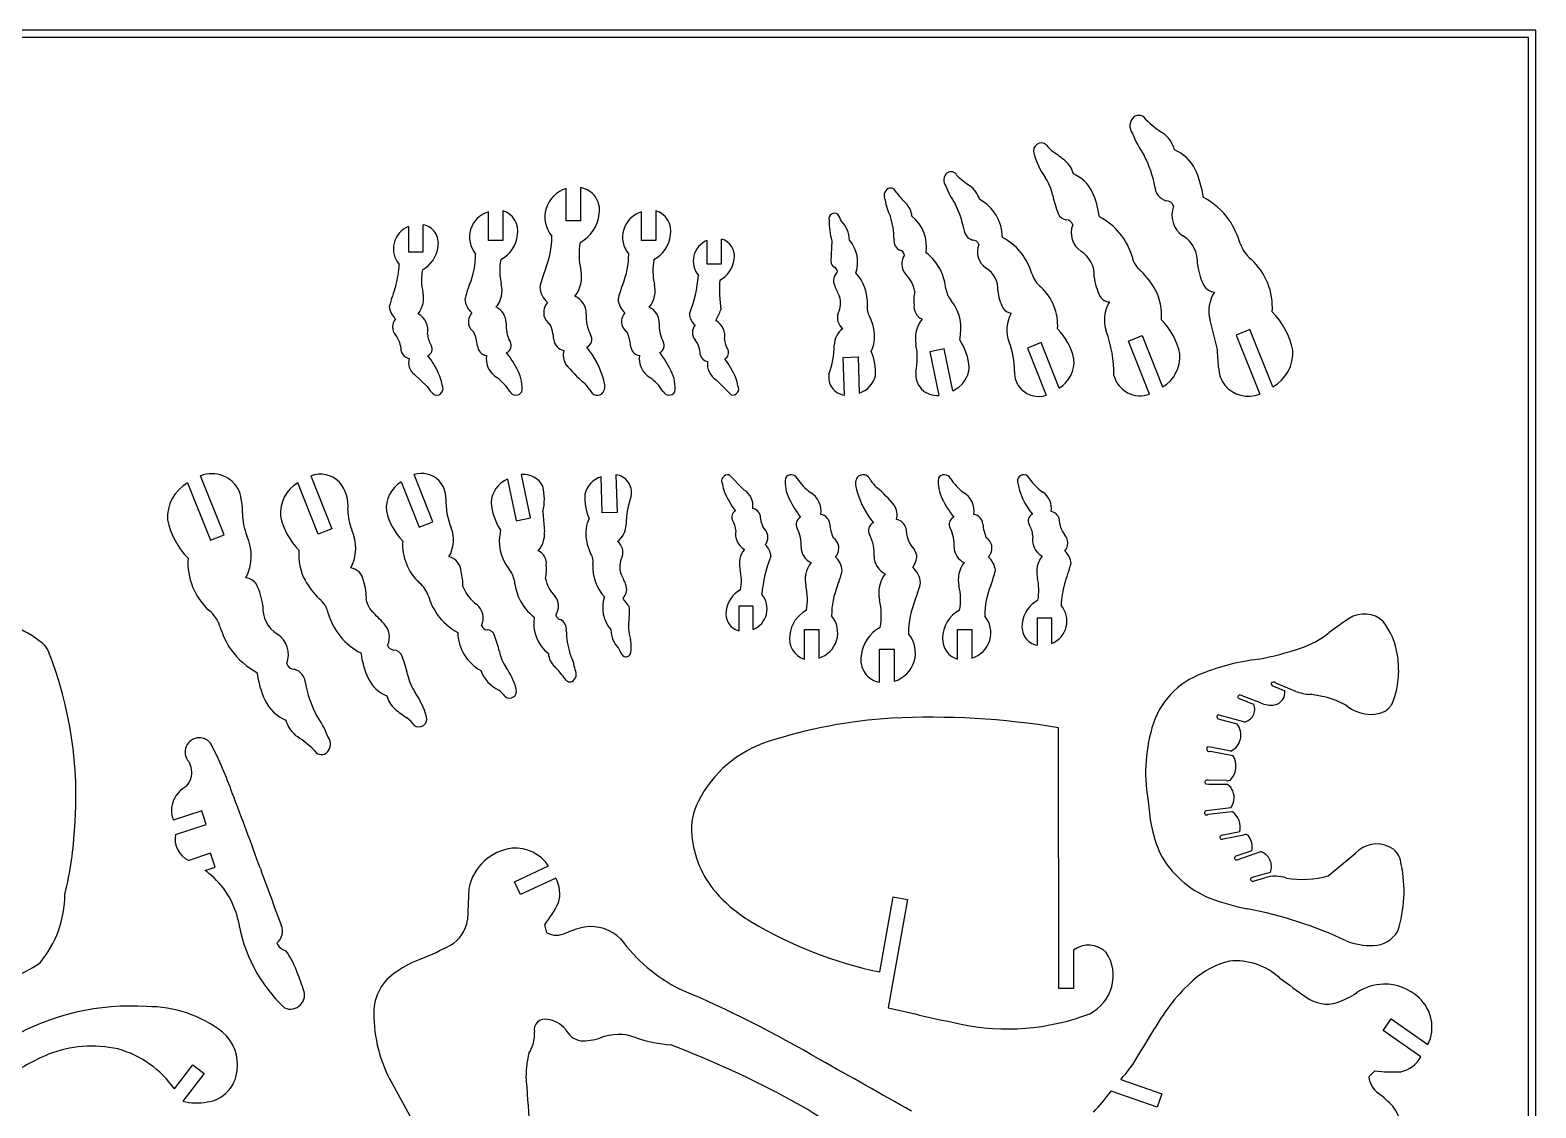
# Model space of a CAD drawing. Extents: x 0 to 427, y 0 to 340.
# Drawn here: x 210.9 to 426.7, y 185.9 to 340.3 of the extents above; entities that cross this region are included whole.
import ezdxf

# ---------------------------------------------------------------- set-up
doc = ezdxf.new("R2010")
doc.units = 0
doc.layers.add('RED', color=1, linetype='CONTINUOUS')
doc.layers.add('WHITE', color=7, linetype='CONTINUOUS')

msp = doc.modelspace()

# ---------------------------------------------------------------- linework, layer by layer
at = {"layer": 'RED', "linetype": 'CONTINUOUS'}
for p, q in [((425.684122, 339.305709), (1.04, 339.305709)), ((425.684122, 1.04), (425.684122, 339.305709))]:
    msp.add_line(p, q, dxfattribs=at)
at = {"layer": 'WHITE', "linetype": 'CONTINUOUS'}
for p, q in [((426.724122, 340.345709), (0, 340.345709)), ((426.724122, 0), (426.724122, 340.345709)), ((287.754454, 313.024105), (287.754454, 317.630223)), ((289.834454, 317.769395), (289.834454, 313.024105)), ((276.60593, 310.207153), (276.605929, 314.294255)), ((278.685932, 314.466641), (278.685933, 310.207153)), ((289.834454, 313.024105), (287.754454, 313.024105)), ((298.544427, 310.207153), (298.544426, 314.294255)), ((300.62443, 314.466641), (300.62443, 310.207153)), ((265.158375, 312.202811), (265.158376, 308.563991)), ((267.279976, 308.563991), (267.279976, 312.450267)), ((278.685933, 310.207153), (276.60593, 310.207153)), ((300.62443, 310.207153), (298.544427, 310.207153)), ((307.939538, 310.191872), (307.939538, 306.855697)), ((310.019538, 306.855697), (310.019538, 310.385817)), ((325.811424, 310.154773), (325.685432, 307.190168)), ((265.158376, 308.563991), (267.279976, 308.563991)), ((307.939538, 306.855697), (310.019538, 306.855697)), ((381.062342, 294.76041), (380.024182, 298.797182)), ((368.322499, 295.779913), (370.293269, 296.565567)), ((371.352913, 288.178284), (368.322499, 295.779913)), ((370.293269, 296.565567), (373.228034, 289.203868)), ((385.750419, 297.41402), (383.779649, 296.628365)), ((383.779649, 296.628365), (387.14741, 288.180522)), ((389.021797, 289.207947), (385.750419, 297.41402)), ((327.460624, 293.443269), (329.581252, 293.5075)), ((329.581252, 293.5075), (329.738197, 288.325781)), ((341.948389, 294.643981), (339.871132, 294.212484)), ((339.871132, 294.212484), (341.16241, 287.996184)), ((343.18926, 288.670347), (341.948389, 294.643981)), ((355.825825, 295.552162), (353.855056, 294.766508)), ((353.855056, 294.766508), (356.546781, 288.014461)), ((358.423337, 289.036446), (355.825825, 295.552162)), ((327.62475, 288.024468), (327.460624, 293.443269)), ((267.823529, 289.27681), (265.999814, 291.018272)), ((311.402364, 288.056365), (309.253379, 290.220912)), ((238.739444, 268.019097), (235.371684, 276.46694)), ((251.16618, 276.469178), (254.196594, 268.86755)), ((268.664037, 269.880954), (265.972312, 276.633001)), ((282.647961, 270.434979), (281.356683, 276.651278)), ((292.937841, 271.139963), (292.780896, 276.321681)), ((294.894343, 276.622994), (295.058469, 271.204193)), ((311.116729, 276.591097), (313.265714, 274.426551)), ((233.497296, 275.439515), (236.768674, 267.233443)), ((252.225824, 268.081896), (249.291059, 275.443595)), ((264.095756, 275.611016), (266.693268, 269.095301)), ((279.329834, 275.977115), (280.570704, 270.003481)), ((266.693268, 269.095301), (268.664037, 269.880954)), ((280.570704, 270.003481), (282.647961, 270.434979)), ((284.436647, 271.32766), (284.661633, 268.418657)), ((295.058469, 271.204193), (292.937841, 271.139963)), ((236.768674, 267.233443), (238.739444, 268.019097)), ((254.196594, 268.86755), (252.225824, 268.081896)), ((314.579555, 257.791766), (312.499555, 257.791766)), ((312.499555, 257.791766), (312.499555, 254.261645)), ((314.579555, 254.455591), (314.579555, 257.791766)), ((357.360717, 256.083471), (355.239117, 256.083471)), ((355.239117, 256.083471), (355.239117, 252.197196)), ((357.360718, 252.444652), (357.360717, 256.083471)), ((321.894664, 250.180821), (321.894663, 254.440309)), ((321.894663, 254.440309), (323.974666, 254.440309)), ((323.974666, 254.440309), (323.974667, 250.353208)), ((343.833161, 250.180821), (343.833161, 254.440309)), ((343.833161, 254.440309), (345.913163, 254.440309)), ((345.913163, 254.440309), (345.913164, 250.353208)), ((332.684639, 246.878067), (332.684639, 251.623357)), ((332.684639, 251.623357), (334.764639, 251.623357)), ((334.764639, 251.623357), (334.764639, 247.01724)), ((389.120855, 246.328883), (390.729138, 245.654686)), ((392.330318, 245.569871), (389.471153, 246.768431)), ((387.276625, 243.932933), (384.391563, 245.048155)), ((381.010252, 242.0008), (381.005374, 241.983445)), ((384.883105, 241.183989), (381.332605, 242.181726)), ((358.381528, 202.998325), (358.326661, 240.353235)), ((381.1863, 241.661092), (383.871042, 240.906645)), ((382.999573, 237.011753), (381.104276, 237.37544)), ((380.09693, 237.018072), (383.295243, 236.40435)), ((382.395002, 232.794832), (379.79129, 232.826382)), ((381.145825, 232.269129), (382.433061, 232.253531)), ((383.02287, 228.897699), (379.503776, 228.469884)), ((235.524447, 228.458928), (231.435788, 227.120773)), ((236.171429, 226.482109), (235.524447, 228.458928)), ((379.751193, 227.95518), (383.144605, 228.367717)), ((231.756226, 225.03708), (236.171429, 226.482109)), ((384.28764, 225.430869), (381.905142, 224.971009)), ((381.921517, 224.423388), (384.853107, 224.989231)), ((236.790247, 222.363602), (233.665141, 221.340803)), ((237.43723, 220.386783), (236.790247, 222.363602)), ((386.002804, 222.741503), (383.713992, 221.937735)), ((383.893178, 221.427483), (387.285649, 222.618826)), ((236.0233, 219.924026), (237.43723, 220.386783)), ((280.343333, 218.299689), (285.229939, 220.57918)), ((383.553977, 221.604507), (383.559949, 221.587498)), ((281.200658, 216.461816), (280.343333, 218.299689)), ((286.259097, 218.821462), (281.200658, 216.461816)), ((386.365451, 218.433899), (387.899721, 218.863123)), ((273.811081, 217.337878), (273.598433, 212.817149)), ((332.712244, 205.367337), (334.606265, 216.108865)), ((334.606265, 216.108865), (336.654665, 215.747677)), ((336.654665, 215.747677), (333.920072, 200.239031)), ((285.000435, 210.944762), (284.684958, 212.12214)), ((360.453482, 208.478078), (360.461526, 203.00138)), ((360.461526, 203.00138), (358.381528, 202.998325)), ((404.825392, 196.979751), (405.988374, 198.641153)), ((405.988374, 198.641153), (411.257775, 194.952572)), ((410.250126, 193.182437), (404.825392, 196.979751)), ((231.616649, 188.590906), (234.27976, 192.059507)), ((234.27976, 192.059507), (235.888331, 190.824483)), ((235.888331, 190.824483), (232.830835, 186.842211)), ((367.228877, 189.939507), (373.131158, 187.896411)), ((402.799373, 190.33412), (403.661273, 191.19602)), ((262.813987, 189.363648), (265.356136, 184.732272)), ((372.467777, 185.979979), (365.851168, 188.270344)), ((373.131158, 187.896411), (372.467777, 185.979979))]:
    msp.add_line(p, q, dxfattribs=at)
for centre, radius, start, end in [((369.811407, 326.916535), 1.216301, 27.972053, 122.565668), ((370.266914, 326.620336), 1.725773, 130.038771, 219.005743), ((383.068264, 340.276378), 17.663078, -133.608262, -123.85144), ((355.857516, 323.027835), 1.141847, 51.990316, 196.337736), ((360.23086, 326.459923), 4.459093, -145.394537, -126.593345), ((382.448984, 330.638124), 14.454272, -159.32218, -145.165839), ((370.732402, 322.034581), 4.358837, 15.442485, 55.053441), ((366.78683, 326.231607), 12.531055, -163.662257, -145.962492), ((344.883259, 303.925875), 22.809452, 50.693935, 56.198197), ((356.664622, 318.678209), 3.938099, 15.480945, 47.36101), ((356.470369, 314.990418), 15.932653, 10.537422, 27.639966), ((372.727347, 317.902068), 5.734645, 25.432425, 67.370412), ((343.241943, 318.83865), 1.380618, 130.038743, 219.00577), ((342.877539, 319.075611), 0.97304, 27.971964, 122.56567), ((353.48306, 329.763532), 14.130523, -133.60823, -123.85145), ((358.473965, 314.965528), 5.16118, 25.432425, 67.370407), ((365.063097, 314.470281), 14.131246, 7.649983, 24.653269), ((288.96871, 313.547631), 4.25934, 106.563672, 219.968228), ((289.307651, 314.586167), 3.226524, -10.479791, 80.603093), ((334.513143, 316.595159), 1.208041, 120.038784, 209.00575), ((334.235137, 316.854717), 0.851411, 17.972054, 112.565678), ((352.987662, 322.052909), 11.563485, -159.32216, -145.165902), ((343.614334, 315.170045), 3.487071, 15.442486, 55.053434), ((350.464935, 315.206798), 7.165408, 11.633894, 34.037507), ((374.360373, 318.026496), 2.229404, -176.854001, -107.090311), ((343.399438, 317.884112), 10.11801, -169.32217, -155.165857), ((344.997874, 324.453091), 12.364127, -143.608278, -133.851434), ((334.27662, 313.377316), 3.051186, 5.442487, 45.053451), ((332.204684, 309.534706), 12.746148, 10.537448, 27.639958), ((343.93629, 310.525684), 6.347735, 0.883295, 61.39366), ((373.194075, 320.01127), 16.06611, -167.930051, -158.218156), ((351.57614, 311.876919), 12.718121, 7.649983, 24.65327), ((373.721665, 314.746474), 1.14918, 18.406469, 90.821017), ((378.109724, 313.811251), 3.54396, 158.51359, 236.342203), ((374.207209, 307.011705), 10.52918, 35.470205, 62.502888), ((277.683363, 310.671688), 3.779399, 106.563682, 219.968222), ((277.753204, 311.52558), 3.085421, -10.1201, 72.404103), ((287.383996, 314.446437), 5.115935, -62.318605, -5.014102), ((299.621861, 310.671688), 3.779399, 106.563682, 219.968222), ((299.691702, 311.52558), 3.085421, -10.1201, 72.404101), ((326.216748, 313.31437), 0.802882, 53.417998, 195.7867), ((337.623021, 313.123247), 12.178902, -179.871538, -165.892672), ((314.606256, 307.118084), 13.890391, 24.892999, 29.50497), ((324.317865, 310.150774), 4.032564, 1.412484, 44.254721), ((323.588617, 310.254916), 11.152862, 0.537426, 17.639962), ((333.848374, 309.326318), 5.554271, -9.116695, 51.393652), ((359.540802, 314.485194), 1.338639, -161.008379, -93.741187), ((359.3874, 312.139208), 1.012357, 18.001441, 86.258815), ((359.840097, 305.206654), 9.422795, 16.665582, 62.568474), ((372.321158, 306.123765), 12.585944, 16.818456, 33.779748), ((266.475155, 308.991101), 3.471166, 112.293307, 220.295297), ((266.779624, 309.837508), 2.660236, -10.885327, 79.158927), ((276.277215, 311.469217), 4.539474, -62.318612, -6.143151), ((272.642005, 310.854162), 13.062413, -22.269461, -0.186735), ((298.215712, 311.469217), 4.539474, -62.318612, -6.143151), ((346.516712, 311.963578), 1.783524, -176.853999, -107.090329), ((363.317333, 311.283721), 3.188872, 158.507318, 236.330444), ((373.836924, 307.114453), 4.401057, -4.310108, 58.361259), ((265.20761, 309.732568), 4.203216, -62.318604, -5.425631), ((299.251821, 308.162626), 9.651801, 169.533075, 193.104618), ((309.1468, 307.247283), 3.182465, 112.293309, 220.295306), ((309.40271, 308.000449), 2.46383, -11.869841, 75.501574), ((324.777725, 307.102198), 4.760802, -19.116709, 41.393647), ((336.290418, 310.173287), 1.560582, 173.145992, 242.909729), ((335.451417, 307.989791), 0.804426, 8.406445, 80.820987), ((346.005744, 309.339559), 0.919345, 18.406506, 90.820986), ((349.515507, 308.591318), 2.834554, 158.507328, 236.330427), ((346.39418, 303.151746), 8.423344, 35.470203, 62.502888), ((359.472032, 305.257192), 3.96105, -4.280818, 58.368593), ((389.083477, 311.320142), 4.964461, -161.74916, -129.723518), ((250.116106, 307.338691), 13.724312, -15.391628, -2.474264), ((263.196328, 308.281722), 11.590563, -22.269441, -0.186752), ((286.807781, 305.893463), 8.564244, 169.53308, 193.104606), ((285.134826, 308.281722), 11.590563, -22.269441, -0.186752), ((308.746274, 305.893463), 8.564239, 169.533076, 193.104617), ((307.984678, 307.927082), 3.85363, -62.3186, -6.457692), ((326.57772, 307.174463), 0.892426, 178.991622, 246.258828), ((338.091463, 306.849041), 2.232657, 145.694031, 219.958871), ((334.845945, 302.59869), 7.370426, 25.470204, 52.502888), ((344.885355, 302.441399), 10.068739, 16.818449, 33.779769), ((372.171564, 308.496614), 3.356321, -169.91636, -126.953969), ((387.223091, 307.861682), 9.061903, -173.168005, -152.879176), ((379.662052, 300.610278), 9.302657, -3.877417, 47.800558), ((274.95814, 304.569833), 7.92986, 169.533083, 193.104595), ((298.566817, 300.270841), 14.939433, 157.847945, 167.491285), ((285.588802, 304.949743), 4.383971, -38.428803, 13.514979), ((287.996199, 306.699335), 18.784077, -21.921719, -4.611555), ((330.32076, 303.1371), 20.591981, 176.164555, 188.088359), ((327.867887, 304.431832), 1.78995, 134.146376, 204.714989), ((325.946704, 305.73977), 0.674905, -1.998565, 66.258815), ((324.649585, 301.293569), 6.281864, -3.334414, 42.568476), ((332.839343, 301.939299), 4.961715, 11.191838, 44.469815), ((333.437831, 302.21583), 8.810164, 6.818456, 23.779743), ((346.097464, 303.234405), 3.52093, -4.280832, 58.368627), ((358.295186, 306.598488), 3.971558, -161.749219, -129.723485), ((371.525168, 305.930242), 8.160837, -173.182703, -152.917364), ((360.73021, 296.499435), 13.250486, 30.172953, 44.668119), ((298.869211, 290.812176), 37.785414, 160.063726, 164.760198), ((263.732691, 301.930153), 3.601839, -38.4288, 13.514971), ((286.199848, 298.890958), 13.255946, 157.847903, 167.491327), ((274.684303, 303.042607), 3.889985, -38.428805, 13.514983), ((287.213198, 303.763008), 3.24136, -175.461873, -131.339852), ((287.837709, 299.690573), 2.79788, 0.378049, 64.932687), ((308.138345, 298.890958), 13.255946, 157.847903, 167.491327), ((296.622799, 303.042608), 3.889986, -38.4288, 13.51497), ((342.694866, 310.275196), 17.724314, -158.166883, -152.842029), ((323.768747, 301.218981), 3.300429, -25.837967, 17.019637), ((344.215932, 301.608612), 6.636554, 168.758788, 185.335284), ((345.624836, 303.760511), 3.475123, -171.749162, -139.723519), ((356.81136, 303.83267), 7.254078, -173.182703, -152.917365), ((350.758054, 298.030603), 7.442126, -3.877416, 47.800561), ((365.680615, 303.011537), 1.629509, -150.729485, -92.559133), ((365.178238, 299.476399), 7.916073, -4.63471, 27.725877), ((380.734736, 304.619857), 1.810565, -150.585593, -92.559141), ((384.960123, 300.079175), 5.099708, 147.608487, 194.55952), ((265.067279, 300.955138), 2.663074, -175.461907, -131.339817), ((276.12565, 301.989588), 2.876111, -175.461996, -131.339772), ((276.679803, 298.37604), 2.482615, 0.378033, 64.932698), ((286.922347, 299.817931), 2.389041, 140.753409, 189.609327), ((298.064147, 301.989588), 2.876111, -175.461996, -131.339772), ((298.618301, 298.376041), 2.482614, 0.378028, 64.93271), ((280.82805, 313.001054), 31.780242, -26.700977, -23.674899), ((333.124928, 300.542862), 2.237542, 170.08357, 213.04606), ((339.563575, 300.7297), 1.972895, 172.373865, 246.581715), ((337.82821, 297.52271), 6.511858, -13.877421, 37.800569), ((351.616202, 301.238267), 1.448452, -150.729485, -92.559149), ((369.908132, 298.793086), 5.0203, 148.93444, 198.422091), ((381.081169, 292.233596), 11.038138, 11.814038, 44.57926), ((264.581212, 297.810938), 1.711978, 138.035423, 221.974182), ((265.183433, 297.291758), 2.763667, -10.993209, 60.262092), ((275.867589, 298.489047), 2.119849, 140.753469, 189.609301), ((275.642614, 298.663505), 1.938514, -164.184525, -124.29602), ((284.053169, 297.984603), 4.907778, 175.233446, 207.806056), ((286.668815, 300.014547), 2.184691, -164.184484, -124.296128), ((278.860093, 295.3794), 7.160788, 4.980459, 23.281504), ((296.147408, 299.249428), 5.531009, 175.233438, 207.806057), ((297.806086, 298.489047), 2.119849, 140.753469, 189.609301), ((297.581111, 298.663505), 1.938514, -164.184525, -124.29602), ((305.991666, 297.984603), 4.907778, 175.233446, 207.806056), ((307.856018, 299.87968), 2.441583, -175.461903, -131.339818), ((307.410378, 296.996987), 1.569591, 138.035423, 221.974183), ((307.962512, 296.520988), 2.533809, -10.993227, 60.262099), ((328.592888, 299.13533), 1.962745, 160.807661, 232.246624), ((323.221851, 295.635873), 8.833651, 10.172952, 24.66813), ((342.186785, 296.150959), 4.390173, 140.907045, 191.769798), ((355.78096, 297.385479), 4.865787, 150.367971, 201.007561), ((365.878351, 291.785982), 10.070285, 12.422377, 44.439566), ((260.356265, 294.348705), 3.753016, 0.285179, 38.129584), ((271.483119, 297.010936), 3.595172, -176.073434, -148.650842), ((268.713784, 294.550649), 6.353912, 4.980458, 23.281509), ((278.773018, 295.126775), 1.097714, -65.546447, 31.18787), ((287.715338, 296.133355), 1.726569, -175.60587, -99.083671), ((290.196739, 296.028689), 1.237111, -65.546446, 31.187868), ((290.652281, 294.550649), 6.353912, 4.980458, 23.281509), ((300.711515, 295.126775), 1.097714, -65.546447, 31.187869), ((303.536816, 293.822708), 3.440881, 0.285229, 38.129542), ((313.738239, 296.263521), 3.296151, -176.073449, -148.650805), ((329.43349, 295.024451), 3.274094, 128.592809, 177.625475), ((326.687152, 296.486615), 5.277382, -24.63471, 7.725879), ((337.352828, 291.3807), 8.196305, 4.220167, 33.973479), ((341.429304, 291.670978), 10.582258, -1.259436, 22.034897), ((351.657937, 291.168124), 9.111429, 13.183974, 44.261936), ((347.9406, 290.939644), 18.310368, -0.317159, 20.014781), ((265.489097, 294.681811), 1.415234, -167.163313, -99.484873), ((267.483399, 294.631855), 1.0595, -64.514473, 28.693184), ((258.368747, 286.131388), 12.186389, 22.185108, 38.247265), ((276.571217, 295.219644), 1.532014, -175.606024, -99.083532), ((279.431622, 293.256812), 3.134743, 171.745974, 238.922236), ((265.960733, 284.096079), 16.63235, 26.37315, 37.094317), ((289.609193, 293.728456), 2.276716, 162.09419, 214.405446), ((281.243118, 287.056037), 12.295032, 14.609318, 39.656664), ((298.509714, 295.219644), 1.532014, -175.606024, -99.083532), ((301.370119, 293.256812), 3.134743, 171.745974, 238.922236), ((287.89923, 284.096079), 16.63235, 26.37315, 37.094317), ((308.242753, 294.128113), 1.297527, -167.163319, -99.484872), ((310.071187, 294.082311), 0.97138, -64.51446, 28.693199), ((315.135442, 295.019813), 11.027657, -21.098791, 0.728911), ((324.789949, 291.363144), 7.304865, -4.408093, 23.59312), ((328.723432, 293.361556), 9.359109, -12.204595, 11.674913), ((370.659314, 293.572439), 5.067813, -59.544473, 4.298323), ((302.347985, 288.179022), 78.989017, 2.78103, 4.779442), ((386.27756, 294.113309), 5.620801, -60.775772, 3.87844), ((267.287696, 292.69663), 2.115544, 163.826025, 232.499313), ((276.3417, 289.125942), 5.098573, -7.105332, 27.553525), ((299.853176, 301.859256), 15.350485, -142.15829, -128.578035), ((298.280198, 289.125942), 5.098573, -7.105332, 27.553525), ((310.612666, 292.453392), 2.613738, 171.309399, 238.664072), ((301.714601, 286.288833), 11.172844, 22.185111, 38.247254), ((340.862042, 290.997019), 3.01583, 172.646618, 275.715983), ((341.592019, 292.278535), 3.945909, -66.122416, -4.282755), ((355.454561, 291.273969), 3.449476, 177.268013, 224.733278), ((356.03511, 292.862726), 4.510438, -58.029064, 4.877703), ((385.763998, 292.146997), 4.522056, -178.282905, -143.438748), ((271.428243, 291.452056), 4.210186, -148.891335, -126.307137), ((269.150022, 289.011793), 0.976428, -102.70137, 29.938126), ((262.100622, 287.967648), 8.042688, 10.976982, 20.110421), ((273.203396, 284.347162), 7.746059, 32.990947, 53.476655), ((285.313804, 284.973508), 6.966993, 33.295539, 44.524555), ((291.29957, 289.364742), 2.004357, -27.637421, 23.28806), ((295.141893, 284.347162), 7.746059, 32.990947, 53.476655), ((311.599195, 288.929676), 0.895217, -102.701377, 29.938127), ((305.136102, 287.972374), 7.373769, 10.97698, 20.11042), ((327.972691, 290.590898), 2.589908, 169.787027, 262.279274), ((328.790426, 291.558633), 3.368917, -73.660514, -12.984274), ((370.016105, 291.837478), 3.895735, -165.138518, -69.931307), ((385.540902, 292.368687), 4.485709, -139.463681, -69.014054), ((280.569783, 288.993884), 0.969394, -153.737438, -30.953737), ((292.207396, 289.156648), 1.128696, -161.477822, -39.746312), ((302.50828, 288.993884), 0.969394, -153.737438, -30.953737), ((355.466385, 291.373356), 3.528375, -134.255305, -72.169504), ((236.967738, 272.379918), 4.387612, 25.947219, 111.33152), ((252.507946, 272.755774), 3.948379, 46.217404, 109.866331), ((267.052708, 273.274107), 3.528375, 45.744695, 107.830496), ((281.623599, 273.497493), 3.16506, 27.864049, 94.837619), ((293.728667, 273.088829), 3.368917, 106.339486, 167.015726), ((294.546402, 274.056564), 2.589908, -10.212973, 82.279274), ((310.919898, 275.717786), 0.895217, 77.298623, 209.938127), ((320.010813, 275.653579), 0.969394, 26.262562, 149.046263), ((331.219524, 275.282721), 2.004357, 152.362579, 203.28806), ((330.311697, 275.490815), 1.128696, 18.522178, 140.253688), ((341.94931, 275.653579), 0.969394, 26.262562, 149.046263), ((353.336402, 275.726279), 0.896715, 51.730263, 187.668218), ((361.727361, 281.54929), 9.359499, -146.843303, -127.321335), ((236.241533, 270.534154), 5.620801, 119.224228, 183.87844), ((231.375043, 271.313874), 9.994448, -1.381604, 17.382368), ((251.859779, 271.075024), 5.067813, 120.455527, 184.298323), ((251.40084, 272.234665), 5.109509, -7.69815, 41.29162), ((266.483983, 271.784736), 4.510438, 121.970936, 184.877703), ((267.064532, 273.373494), 3.449476, -2.731987, 44.733278), ((280.927074, 272.368927), 3.945909, 113.877584, 175.717245), ((276.472188, 273.119617), 8.163561, -12.680066, 13.149476), ((317.382992, 276.675089), 7.373769, -169.02302, -159.88958), ((320.804492, 278.35863), 11.172844, -157.814889, -141.752746), ((311.906427, 272.194071), 2.613738, -8.690601, 58.664072), ((324.238896, 275.52152), 5.098573, 172.894668, 207.553525), ((327.3772, 280.300301), 7.746059, -147.009053, -126.523345), ((321.148974, 271.390651), 3.134743, -8.254026, 58.922236), ((341.275975, 277.591426), 12.295032, -165.390682, -140.343336), ((337.205289, 279.673954), 6.966993, -146.704461, -135.475445), ((322.665917, 262.788207), 15.350485, 37.84171, 51.421965), ((346.177393, 275.52152), 5.098573, 172.894668, 207.553525), ((349.315697, 280.300301), 7.746059, -147.009053, -126.523345), ((343.087471, 271.390651), 3.134743, -8.254026, 58.922236), ((361.783361, 277.093661), 9.453346, -170.949634, -139.641795), ((354.618713, 271.834529), 2.686462, -10.140623, 57.735035), ((281.089789, 272.976484), 10.582258, 178.740564, 202.034897), ((285.166265, 273.266762), 8.196305, -175.779833, -146.026521), ((297.729144, 273.284319), 7.304865, 175.591907, 203.59312), ((307.383651, 269.62765), 11.027658, 158.901209, 180.728911), ((334.619863, 280.551383), 16.63235, -153.62685, -142.905683), ((332.909901, 270.919006), 2.276716, -17.90581, 34.405446), ((356.55836, 280.551383), 16.63235, -153.62685, -142.905683), ((241.437924, 272.413866), 11.038138, -168.185962, -135.42074), ((249.834225, 271.14432), 8.46794, -179.516722, -157.337766), ((256.640742, 272.86148), 10.070285, -167.577623, -135.560434), ((264.04716, 271.629366), 7.583274, -179.402032, -157.31328), ((270.861157, 273.479339), 9.111429, -166.816026, -135.738064), ((295.831941, 268.160847), 5.277382, 155.36529, 187.725879), ((312.447906, 270.565151), 0.97138, 115.48554, 208.693198), ((308.780854, 268.383942), 3.296151, 3.926551, 31.349195), ((314.27634, 270.51935), 1.297527, 12.836681, 80.515128), ((318.982277, 270.824754), 3.440881, -179.714771, -141.870458), ((321.807578, 269.520687), 1.097714, 114.453553, 211.187869), ((324.009379, 269.427819), 1.532014, 4.393976, 80.916468), ((332.322355, 268.618774), 1.237111, 114.453554, 211.187868), ((334.748418, 268.465001), 1.784412, 17.390267, 79.410543), ((343.746075, 269.520687), 1.097714, 114.453553, 211.18787), ((345.947876, 269.427819), 1.532014, 4.393976, 80.916468), ((355.035694, 270.015608), 1.0595, 115.485527, 208.693184), ((357.029996, 269.965651), 1.415234, 12.836687, 80.515127), ((362.162829, 270.298758), 3.753016, -179.714821, -141.870416), ((235.619082, 265.021007), 7.01113, -27.015185, 24.080091), ((251.28973, 266.129986), 6.310016, -27.015186, 24.080095), ((266.738133, 267.261984), 4.865787, -29.632029, 21.007561), ((284.690884, 267.124752), 6.511858, 166.122579, 217.800569), ((281.103136, 268.134876), 3.569795, -42.391508, 4.559527), ((293.085603, 269.623011), 3.274094, -51.407191, -2.374525), ((314.556581, 268.126475), 2.533809, 169.006773, 240.262099), ((315.108716, 267.650476), 1.569591, -41.964577, 41.974183), ((316.527427, 266.662859), 4.907778, -4.766554, 27.806056), ((331.866812, 270.096814), 6.353912, -175.019542, -156.718491), ((324.937982, 265.983957), 1.938514, 15.815475, 55.70398), ((326.371686, 265.398035), 5.531009, -4.766562, 27.806057), ((340.905414, 268.908998), 4.455044, 178.851116, 223.443696), ((338.465924, 266.662859), 4.907778, -4.766554, 27.806056), ((353.80531, 270.096814), 6.353912, -175.019542, -156.718491), ((346.876479, 265.983957), 1.938514, 15.815475, 55.70398), ((351.035974, 267.636526), 3.595172, 3.926566, 31.349158), ((357.33566, 267.355705), 2.763667, 169.006791, 240.262092), ((357.937881, 266.836524), 1.711978, -41.964577, 41.974182), ((257.340855, 265.171064), 7.916073, 175.36529, 207.725877), ((271.761039, 266.61686), 7.442126, 176.122584, 227.800561), ((282.955518, 263.917762), 1.972895, -7.626135, 66.581715), ((299.297242, 269.011589), 8.833651, -169.827048, -155.33187), ((293.926205, 265.512133), 1.962745, -19.192339, 52.246624), ((315.886666, 263.87386), 3.302272, 141.571206, 193.514952), ((314.663075, 264.767782), 2.441583, 4.538097, 48.660182), ((323.900792, 266.271422), 2.482614, -179.621972, -115.06729), ((324.713007, 266.158416), 2.119849, -39.246531, 9.609301), ((336.201611, 264.802802), 1.80163, -1.695108, 35.363842), ((345.83929, 266.271422), 2.482615, -179.621967, -115.067302), ((346.651505, 266.158416), 2.119849, -39.246531, 9.609301), ((357.451814, 263.692324), 2.663074, 4.538093, 48.660183), ((242.857041, 264.037185), 9.302657, 176.122583, 227.800558), ((256.603114, 261.174773), 2.111636, 5.952163, 81.60964), ((270.444334, 262.663016), 2.254738, 2.373864, 76.581695), ((278.303161, 263.038851), 6.636554, -11.241212, 5.335284), ((289.394165, 264.104601), 2.237542, -9.91643, 33.04606), ((297.869508, 263.353894), 6.281864, 176.665586, 222.568476), ((298.750346, 263.428481), 3.300429, 154.162033, 197.019637), ((334.522894, 257.948128), 18.784077, 158.078281, 175.388445), ((325.896294, 261.604854), 3.889986, 141.5712, 193.51497), ((324.454946, 262.657875), 2.876111, 4.538004, 48.660228), ((334.681385, 264.956889), 2.79788, -179.621951, -115.067312), ((333.556104, 265.651688), 4.536952, -30.954363, -11.469802), ((335.305896, 260.884454), 3.24136, 4.538127, 48.660148), ((347.83479, 261.604855), 3.889985, 141.571195, 193.514983), ((346.393444, 262.657875), 2.876111, 4.538004, 48.660228), ((358.786402, 262.71731), 3.601839, 141.5712, 193.514971), ((323.649882, 273.835286), 37.785414, -19.936274, -15.239802), ((241.784358, 260.027605), 1.810565, 29.414407, 87.440859), ((261.788883, 268.148027), 13.250486, -149.827047, -135.331881), ((252.12458, 259.004532), 6.999197, -2.807486, 19.959472), ((264.223908, 258.048975), 3.971558, 18.250781, 50.276515), ((265.382553, 260.750522), 7.584636, -1.241212, 15.335275), ((276.894257, 260.886952), 3.475123, 8.250838, 40.276481), ((289.081262, 262.431633), 8.810164, -173.181544, -156.220257), ((289.679751, 262.708164), 4.961715, -168.808162, -135.530185), ((279.824227, 254.372266), 17.724314, 21.833117, 27.157971), ((305.594855, 261.453725), 7.270318, -10.466926, 13.104612), ((314.380748, 265.756505), 13.255946, -22.152097, -12.508673), ((336.930291, 259.69772), 4.383971, 141.571197, 193.514979), ((323.952277, 264.376622), 14.939433, -22.152055, -12.508715), ((336.319245, 265.756505), 13.255946, -22.152097, -12.508673), ((347.560953, 260.077629), 7.92986, -10.466917, 13.104595), ((235.296002, 256.78578), 9.061903, 6.831995, 27.120824), ((277.633738, 262.206063), 10.068739, -163.181551, -146.220231), ((278.252465, 262.636074), 5.670523, -158.808167, -125.530143), ((284.42763, 257.798421), 2.232657, -34.305969, 39.958871), ((297.741368, 257.545265), 4.760802, 160.883291, 221.393647), ((294.651206, 260.215631), 1.78995, -45.853624, 24.714989), ((314.534416, 256.72038), 3.85363, 117.6814, 173.542308), ((313.372293, 257.400179), 3.182465, -67.706691, 40.295306), ((313.772819, 258.753999), 8.564239, -10.466924, 13.104617), ((337.384267, 256.36574), 11.590563, 157.730559, 179.813248), ((335.711312, 258.753999), 8.564244, -10.46692, 13.104606), ((359.322765, 256.36574), 11.590563, 157.730559, 179.813248), ((372.402988, 257.308771), 13.724312, 164.608372, 177.525736), ((233.435616, 253.32732), 4.964461, 18.25084, 50.276482), ((248.682169, 257.53301), 4.401057, 175.689892, 238.361259), ((250.347529, 256.150848), 3.356321, 10.08364, 53.046031), ((262.521364, 259.324077), 3.469796, -168.994974, -138.327645), ((241.851359, 237.523122), 26.586414, 41.833111, 47.157978), ((273.315602, 256.06788), 2.551609, -24.305962, 49.958846), ((287.673148, 262.048773), 7.370426, -154.529796, -127.497112), ((299.692888, 260.823206), 4.240465, -153.501657, -133.06403), ((289.304962, 256.951797), 7.532279, -6.113418, 5.893131), ((313.116383, 256.647013), 2.46383, 168.130159, 255.501574), ((324.303381, 253.178246), 4.539474, 117.681388, 173.856849), ((323.267272, 256.484837), 9.651801, -10.466925, 13.104618), ((349.877088, 253.793301), 13.062413, 157.730539, 179.813265), ((346.241878, 253.178246), 4.539474, 117.681388, 180), ((357.311483, 254.914894), 4.203216, 117.681396, 174.574369), ((356.043938, 255.656362), 3.471166, -67.706693, 40.295297), ((201.505467, 238.330517), 18.047494, 51.418898, 84.342231), ((250.197935, 258.523698), 12.585944, -163.181544, -146.220252), ((262.678996, 259.440809), 9.422795, -163.334418, -117.431526), ((259.752698, 253.36622), 2.684925, -25.853623, 44.714975), ((276.124913, 261.495717), 8.423344, -144.529797, -117.497112), ((276.49686, 255.295711), 0.899872, -161.998577, -93.741185), ((288.670719, 255.321144), 5.554271, 170.883305, 231.393652), ((287.067676, 256.657671), 0.804426, -171.593555, -99.179013), ((286.228675, 254.474175), 1.560582, -6.854008, 62.909729), ((303.293425, 254.971668), 6.604912, 169.726529, 197.168873), ((322.897232, 253.975775), 3.779399, -73.436318, 39.968222), ((335.135097, 250.201026), 5.115935, 117.681395, 174.985898), ((344.83573, 253.975775), 3.779399, -73.436318, 39.968222), ((355.739469, 254.809954), 2.660236, 169.114673, 259.158927), ((423.026998, 220.174318), 42.612912, 122.755529, 127.478809), ((402.14269, 252.75888), 3.91072, 46.361565, 123.731824), ((396.631955, 249.261684), 10.364982, 8.551585, 37.622863), ((244.409369, 250.836212), 3.54396, -21.48641, 56.342203), ((278.582804, 254.121779), 6.347735, -179.116705, -118.60634), ((276.360504, 253.210391), 1.189901, 18.99162, 86.258833), ((264.224261, 248.298323), 14.280986, 12.069949, 21.781845), ((298.930476, 254.392546), 11.152862, -179.462574, -162.360038), ((297.968133, 254.429016), 3.798377, -179.52136, -135.471476), ((291.275662, 251.991137), 5.799521, -10.509539, 10.238413), ((322.827391, 253.121882), 3.085421, 169.8799, 252.404101), ((333.550383, 251.099832), 4.25934, -73.436328, 39.968228), ((344.689259, 253.045439), 2.989806, 177.454086, 253.361089), ((388.851621, 264.279788), 13.185921, -71.639567, -51.286721), ((211.074004, 250.324928), 2.704, 21.285464, 51.418897), ((160.100375, 230.466037), 57.409452, -4.234051, 21.285464), ((248.311885, 257.635757), 10.52918, -144.529795, -117.497112), ((270.942953, 252.770543), 12.718121, -172.350017, -155.34673), ((263.131693, 252.508255), 1.012357, -161.998559, -93.741185), ((262.978291, 250.162269), 1.338639, 18.991621, 86.258813), ((249.325018, 244.636193), 16.06611, 12.069949, 21.781844), ((284.42794, 252.568965), 6.369251, -168.366106, -145.962493), ((288.242473, 251.270146), 3.051186, -174.557513, -134.946549), ((279.119656, 246.76335), 10.11801, 10.67783, 24.834143), ((299.791736, 253.667462), 4.914494, -157.229489, -141.505393), ((296.300973, 251.281523), 0.761232, -117.85282, -27.221675), ((333.211442, 250.061295), 3.226524, 169.520209, 260.603093), ((378.022178, 296.52923), 47.205023, -79.075364, -71.494175), ((390.950858, 248.409136), 16.109692, -1.1141, 8.545511), ((257.455996, 250.177182), 14.131246, -172.350017, -155.346731), ((248.797428, 249.900989), 1.14918, -161.593531, -89.178983), ((248.15872, 246.620967), 2.229404, 3.145999, 72.909689), ((280.288018, 250.32077), 5.064503, -159.521348, -115.47148), ((269.91959, 242.769134), 11.138716, 16.337743, 34.037507), ((277.521219, 240.194371), 12.364127, 36.391722, 46.148566), ((288.00595, 248.052303), 1.208041, -59.961216, 29.00575), ((390.626763, 218.996611), 31.396946, 96.691356, 111.888476), ((266.048724, 249.657044), 15.932653, -169.462578, -152.360034), ((264.045128, 249.681934), 5.16118, -154.567575, -112.629593), ((272.054158, 249.440665), 7.165408, -168.366106, -145.962493), ((288.283956, 247.792745), 0.851411, -162.027946, -67.434322), ((382.825419, 237.265415), 11.544716, 109.762241, 164.437888), ((389.126199, 246.655109), 0.326269, 166.576812, 269.061413), ((389.154156, 246.500137), 0.415294, 40.243292, 146.252116), ((394.337313, 248.628735), 12.731347, -22.243179, -2.398624), ((249.791746, 246.745394), 5.734645, -154.567575, -112.629588), ((265.854471, 245.969254), 3.938099, -164.519055, -132.63899), ((255.732263, 238.415855), 12.531055, 16.337743, 34.037508), ((275.747118, 242.566187), 3.963639, 34.605462, 53.406655), ((279.634535, 245.616931), 1.014976, -128.009683, 16.337749), ((384.297537, 244.793457), 0.2715, 69.737539, 232.003857), ((436.734786, 375.843086), 141.411988, -111.838635, -110.899041), ((388.74639, 246.949038), 3.355159, -115.980236, -80.750786), ((388.97211, 245.386935), 1.777312, -79.838774, 8.664557), ((394.793702, 252.261564), 7.130709, -110.209958, -93.607195), ((388.86849, 210.101774), 35.468569, 77.80051, 81.117624), ((394.610261, 235.444078), 9.488699, 57.60642, 79.35177), ((240.070109, 234.009338), 14.454272, 20.67782, 34.834161), ((277.635834, 260.721588), 22.809452, -129.306065, -123.801803), ((262.288233, 238.18754), 4.459093, 34.605463, 53.406655), ((266.661577, 241.619627), 1.141847, -128.009684, 16.337736), ((338.570036, 171.180547), 70.653535, 93.403152, 108.015192), ((340.158382, 131.667712), 110.193599, 80.50997, 93.007989), ((381.257014, 241.912731), 0.261387, 164.304022, 254.303948), ((381.261892, 241.930086), 0.261387, 74.304022, 164.303948), ((384.602156, 243.002237), 1.839825, -81.216339, 23.454653), ((403.021839, 247.580098), 5.299351, -128.905278, -67.693692), ((403.267979, 245.462674), 3.297642, -57.634856, -30.088755), ((251.786691, 242.612882), 4.358837, -164.557515, -124.946559), ((394.330597, 233.895995), 23.532612, 164.05014, 190.879149), ((381.929511, 239.296115), 2.522567, -64.900248, 39.676234), ((235.20877, 236.878119), 2.054547, 91.67205, 222.152743), ((235.189461, 236.918623), 2.013579, 32.893445, 91.156473), ((186.871283, 212.296801), 56.23321, 19.390491, 27.21291), ((239.450829, 224.371085), 17.663078, 46.391738, 56.14856), ((252.25218, 238.027127), 1.725773, -49.961229, 39.005743), ((321.857542, 222.210819), 16.95675, 107.639901, 153.328153), ((379.905553, 237.325776), 0.362363, 128.018474, 301.879669), ((378.06871, 223.47622), 14.22684, 77.680143, 83.487299), ((231.320793, 234.033549), 2.782226, 6.922983, 31.791139), ((252.707686, 237.730927), 1.216301, -152.027947, -57.434332), ((380.823383, 234.865859), 2.911538, -40.796169, 31.898229), ((231.120745, 233.986381), 2.986587, -42.060556, 7.358674), ((235.404599, 228.233594), 4.28347, 118.844624, 155.599625), ((-255.398379, 40.396379), 530.709082, 19.800848, 21.044064), ((379.57042, 232.559958), 0.276789, 145.896979, 240.586788), ((379.664354, 232.373873), 0.469975, 74.330355, 133.435008), ((381.022391, 257.498016), 25.229189, -93.608531, -89.719679), ((382.575786, 233.387117), 0.619261, -106.973772, -43.156409), ((382.021691, 231.149734), 1.177961, 23.569963, 69.560253), ((381.14165, 230.314599), 2.355122, -36.986386, 33.683566), ((235.036649, 228.477888), 3.84811, 156.648923, 200.650736), ((314.414285, 225.795955), 8.697306, 152.42243, 185.796723), ((392.251201, 230.583161), 21.060541, -176.927963, -156.961746), ((379.532726, 228.166982), 0.304282, 95.459404, 315.887527), ((381.646266, 226.093695), 2.723269, -14.086901, 56.619371), ((160.937491, 229.457245), 56.508029, -13.276551, -3.27661), ((235.167805, 224.457904), 3.460393, 170.364881, 244.262634), ((320.247778, 226.253922), 14.547836, -174.729279, -139.788247), ((381.7302, 224.65765), 0.302458, 145.068622, 309.237852), ((381.955001, 224.112532), 0.859924, 93.323962, 123.35182), ((385.120358, 224.589256), 0.481044, 33.072736, 123.749669), ((383.497073, 223.281902), 2.563342, -12.170309, 37.765234), ((280.861559, 215.936874), 7.188327, 96.591761, 168.761121), ((280.497673, 217.389457), 5.706897, 33.981427, 94.636327), ((385.412338, 229.117499), 14.255493, -151.618131, -112.276105), ((386.583054, 220.492497), 2.239401, -22.511702, 71.715087), ((306.164855, 332.735289), 145.416905, -51.358827, -49.116039), ((403.927644, 219.607741), 4.102433, 54.53709, 129.025773), ((404.354452, 220.570467), 3.077913, 3.868202, 50.607728), ((842.523032, 436.901228), 636.616323, -160.096651, -159.318982), ((383.800599, 221.691113), 0.261387, 109.349941, 199.349876), ((383.806571, 221.674105), 0.261387, -160.650199, -70.650124), ((389.305666, 216.911489), 18.52765, -17.884203, 12.045859), ((226.281298, 207.546685), 15.751354, 49.251055, 51.794296), ((229.140655, 210.176666), 11.900999, 13.260381, 51.415501), ((282.292501, 216.571475), 4.560299, -16.82061, 29.563365), ((386.14407, 218.645692), 0.306375, 146.266882, 316.268126), ((400.458944, 174.754432), 46.407779, 104.739298, 108.297365), ((389.351635, 214.204624), 4.879516, 70.653743, 107.310688), ((393.183838, 232.607999), 13.976142, -99.121984, -74.285731), ((200.265339, 216.61086), 15.670433, -39.483669, -0.478122), ((324.344648, 229.854905), 20.001589, -139.487635, -120.422305), ((392.741001, 250.434197), 36.782297, -110.252517, -101.539984), ((268.08524, 224.771975), 20.870288, -37.309257, -27.139442), ((374.462905, 156.471367), 58.944372, 64.817613, 79.324006), ((262.586724, 216.30863), 22.125511, -171.154764, -133.309767), ((244.924192, 211.190591), 2.190003, -51.66098, 23.694917), ((268.935362, 213.330304), 4.691222, -61.666432, -6.279932), ((293.333828, 198.14443), 13.966814, 102.176537, 113.719317), ((291.278984, 205.739827), 6.122392, 45.751078, 98.368987), ((344.295127, 262.203956), 58.004866, -121.235327, -101.518722), ((248.096399, 210.358347), 2.018336, -153.977441, -105.143823), ((286.37215, 213.816654), 3.182667, -115.53076, -65.032094), ((314.885852, 224.261249), 23.951142, -143.829104, -116.876758), ((403.054157, 218.65185), 9.509904, -111.661735, -87.700908), ((403.318717, 213.343226), 4.195255, -88.402735, -30.376746), ((239.020387, 201.967366), 10.70466, 19.768227, 37.003421), ((272.299129, 192.733012), 15.45215, 110.055672, 124.982994), ((250.379654, 248.077268), 44.082377, -67.850104, -61.872212), ((362.616378, 205.623555), 3.581399, 44.746696, 127.151525), ((360.065442, 204.817318), 6.08492, -63.440139, 33.150167), ((200.433411, 224.707178), 21.643056, -82.159658, -56.560749), ((218.644295, 192.941468), 32.971625, 17.649645, 22.553978), ((267.154272, 199.498773), 6.967214, 122.216643, 180.193613), ((385.756825, 194.991193), 12.284371, 103.922342, 131.429068), ((383.652936, 197.454201), 9.498752, 47.755905, 95.144975), ((248.238529, 202.058185), 2.026471, -114.135974, 25.742046), ((237.820421, 46.417124), 169.921992, 59.463761, 67.057148), ((396.397394, 183.598863), 27.870314, 132.333289, 150.548415), ((448.268947, 281.631682), 96.655049, -127.045758, -124.283481), ((405.069317, 196.443718), 7.170024, 91.283757, 124.403895), ((405.019879, 196.339464), 7.273329, 47.345404, 90.876005), ((396.775164, 205.561748), 4.805125, -127.886625, -72.232563), ((393.991147, 213.069762), 12.809647, -70.621559, -56.731288), ((406.145048, 197.453886), 5.691797, -26.069397, 48.074229), ((225.293735, 166.173851), 34.301054, 86.040497, 120.118474), ((227.795965, 182.83706), 17.556481, 52.43674, 90.436322), ((280.793841, 199.431646), 20.606789, 179.878821, 209.24708), ((284.705014, 197.067182), 1.526166, 75.619838, 192.585824), ((284.53266, 194.428275), 4.154013, 41.594697, 82.372322), ((424.213738, 574.45296), 384.953259, -103.565539, -102.004354), ((351.004577, 230.159587), 32.96248, -102.004354, -69.057828), ((234.549337, 192.089901), 6.111599, -8.548811, 49.739454), ((278.141048, 196.457906), 5.082012, -32.471795, 3.121368), ((290.42064, 198.532073), 3.089988, -154.173885, -100.883013), ((295.240349, 189.37615), 7.029943, 68.438267, 112.297735), ((254.720495, 266.229889), 136.14586, -32.280961, -30.416164), ((219.802907, 177.472134), 17.259217, 77.593155, 111.22158), ((219.571397, 180.16813), 14.698002, 34.963596, 74.452191), ((290.098954, 203.595466), 8.102035, -91.851126, -72.219733), ((305.052764, 218.375236), 23.5957, -107.84028, -95.578222), ((253.493356, 64.70345), 139.19766, 61.476592, 69.272309), ((228.319938, 159.402656), 37.212615, 113.375738, 123.774744), ((294.911046, 190.443739), 12.907729, 165.252841, 179.704157), ((-1018.793367, -2209.239253), 2751.939244, 60.478179, 60.790742), ((352.56608, 203.300351), 19.83708, -42.340001, -29.545912), ((406.318282, 195.492616), 4.560299, -76.82061, -30.436635), ((235.647746, 191.644816), 4.966953, -82.191668, -5.35348), ((-44.176746, 162.338838), 327.394536, 3.719938, 4.936275), ((405.957926, 190.575921), 3.167796, -175.622286, -125.08007), ((406.316493, 211.896714), 20.870288, -97.309257, -87.139442), ((344.851155, 203.482553), 25.930906, -44.566635, -35.919215), ((395.658759, 176.474268), 14.2951, 42.388691, 53.621969), ((234.848484, 194.805475), 8.214893, -104.217803, -79.662927), ((289.213237, 131.025818), 63.869125, 48.473921, 61.220177), ((401.430487, 182.292353), 6.12335, -13.818067, 38.585845)]:
    msp.add_arc(centre, radius, start, end, dxfattribs=at)

doc.saveas('drawing.dxf')
